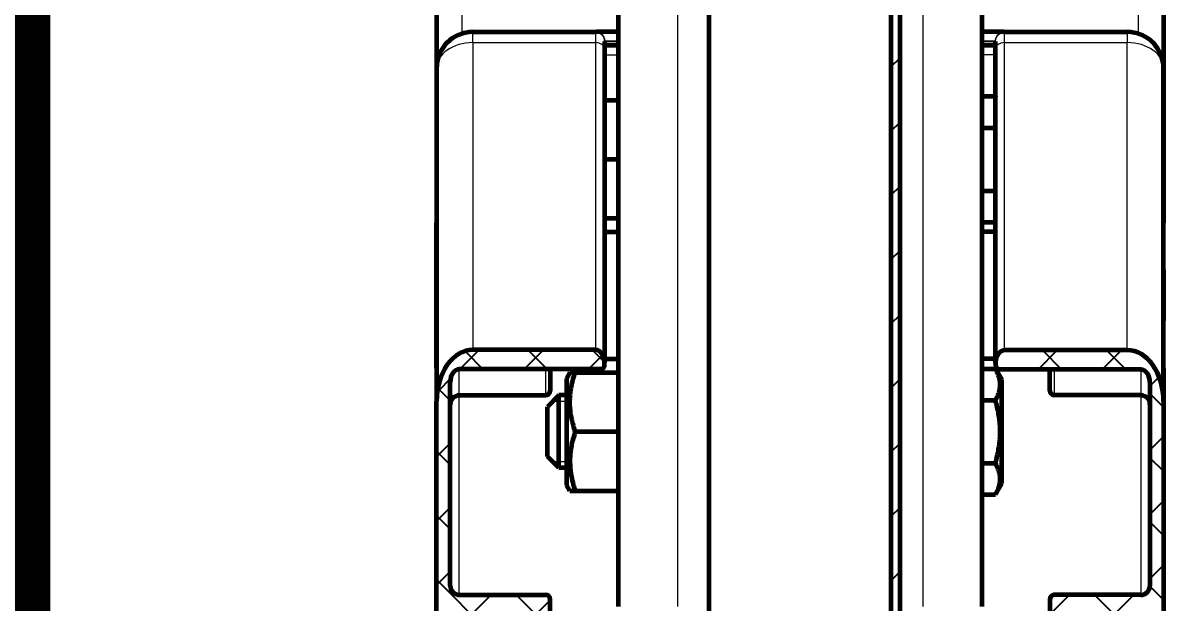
# Model space of a CAD drawing. Header units: millimetres. Extents: x 0 to 594, y 0 to 420.
# Drawn here: x 529.29 to 541.96, y 314.44 to 320.82 of the extents above; entities that cross this region are included whole.
import ezdxf

# ---------------------------------------------------------------- set-up
doc = ezdxf.new("R2010")
doc.units = ezdxf.units.MM
doc.linetypes.add('K5LT_BASIC', pattern=[0])
doc.linetypes.add('K5LT_THIN', pattern=[0])
doc.layers.add('LAYER', color=7, linetype='Continuous')
doc.layers.add('Системный слой', color=7, linetype='Continuous')
doc.styles.add('KDIMTEXTSTYLE', font='GOST_AU.SHX', dxfattribs={"width": 0.96, "oblique": 15, "height": 5})
doc.dimstyles.new('KDIMSTYLE (0.10)', dxfattribs={"dimtxt": 5, "dimasz": 1, "dimexe": 2, "dimexo": 0, "dimgap": 1, "dimtad": 1, "dimlfac": 10, "dimtxsty": 'KDIMTEXTSTYLE', "dimsah": 1, "dimcen": 0, "dimdle": 1, "dimadec": 0, "dimazin": 0, "dimtfac": 0.667, "dimtmove": 0, "dimatfit": 3, "dimfxl": 1, "dimtvp": 1, "dimtolj": 1, "dimtzin": 0, "dimarcsym": 0})
pattern_1 = [(45, (0, 0), (-0.3535534, 0.3535534), []), (135, (0, 0), (-0.3535534, -0.3535534), [])]

# ---------------------------------------------------------------- blocks, each defined once
blk = doc.blocks.new('KDIMARROW_02')
at = {"layer": 'LAYER'}
blk.add_hatch(color=0, dxfattribs=at).paths.add_polyline_path([(4.5, 0), (5, 0.658), (0, 0), (5, -0.658)])
at = {"layer": 'LAYER', "color": 0, "linetype": 'K5LT_THIN', "lineweight": 18}
for p, q in [((5, 0.658), (0, 0)), ((4.5, 0), (5, 0.658)), ((0, 0), (5, -0.658)), ((0, 0), (7, 0)), ((5, -0.658), (4.5, 0))]:
    blk.add_line(p, q, dxfattribs=at)
at = {"layer": 'Системный слой', "color": 0, "linetype": 'K5LT_THIN', "lineweight": 18}
blk.add_line((0, 0), (-1, 0), dxfattribs=at)
blk = doc.blocks.new('KDIMARROW_01')
at = {"layer": 'LAYER'}
blk.add_hatch(color=0, dxfattribs=at).paths.add_polyline_path([(0, 0), (-5, 0.658), (-4.5, 0), (-5, -0.658)])
at = {"layer": 'LAYER', "color": 0, "linetype": 'K5LT_THIN', "lineweight": 18}
for p, q in [((-4.5, 0), (-5, 0.658)), ((-5, 0.658), (0, 0)), ((0, 0), (-5, -0.658)), ((-5, -0.658), (-4.5, 0))]:
    blk.add_line(p, q, dxfattribs=at)
at = {"layer": 'Системный слой', "color": 0, "linetype": 'K5LT_THIN', "lineweight": 18}
blk.add_line((0, 0), (-1, 0), dxfattribs=at)
blk = doc.blocks.new('U460')
at = {"layer": 'Системный слой', "color": 5, "linetype": 'K5LT_BASIC', "lineweight": 60, "true_color": 0x0000ff}
blk.add_line((538.935, 311.418), (538.935, 343.152), dxfattribs=at)
blk = doc.blocks.new('U461')
at = {"layer": 'Системный слой', "color": 5, "linetype": 'K5LT_BASIC', "lineweight": 60, "true_color": 0x0000ff}
blk.add_line((538.835, 343.153), (538.835, 311.418), dxfattribs=at)
blk = doc.blocks.new('U477')
at = {"layer": 'Системный слой', "color": 5, "linetype": 'K5LT_BASIC', "lineweight": 60, "true_color": 0x0000ff}
blk.add_line((539.835, 343.146), (539.835, 314.398), dxfattribs=at)
blk = doc.blocks.new('U478')
at = {"layer": 'Системный слой', "color": 7, "linetype": 'K5LT_THIN', "lineweight": 18}
blk.add_line((536.485, 343.169), (536.485, 314.398), dxfattribs=at)
blk = doc.blocks.new('U479')
at = {"layer": 'Системный слой', "color": 5, "linetype": 'K5LT_BASIC', "lineweight": 60, "true_color": 0x0000ff}
blk.add_line((533.835, 343.186), (533.835, 318.623), dxfattribs=at)
blk = doc.blocks.new('U480')
at = {"layer": 'Системный слой', "color": 5, "linetype": 'K5LT_BASIC', "lineweight": 60, "true_color": 0x0000ff}
blk.add_line((541.835, 343.133), (541.835, 318.623), dxfattribs=at)
blk = doc.blocks.new('U481')
at = {"layer": 'Системный слой', "color": 7, "linetype": 'K5LT_THIN', "lineweight": 18}
blk.add_line((541.557, 343.135), (541.557, 320.704), dxfattribs=at)
blk = doc.blocks.new('U482')
at = {"layer": 'Системный слой', "color": 5, "linetype": 'K5LT_BASIC', "lineweight": 60, "true_color": 0x0000ff}
blk.add_line((535.835, 343.173), (535.835, 314.398), dxfattribs=at)
blk = doc.blocks.new('U483')
at = {"layer": 'Системный слой', "color": 7, "linetype": 'K5LT_THIN', "lineweight": 18}
blk.add_line((539.185, 343.15), (539.185, 314.398), dxfattribs=at)
blk = doc.blocks.new('U484')
at = {"layer": 'Системный слой', "color": 7, "linetype": 'K5LT_THIN', "lineweight": 18}
blk.add_line((534.113, 343.184), (534.113, 320.704), dxfattribs=at)
blk = doc.blocks.new('U486')
at = {"layer": 'Системный слой', "color": 5, "linetype": 'K5LT_BASIC', "lineweight": 60, "true_color": 0x0000ff}
blk.add_line((536.835, 314.048), (536.835, 343.166), dxfattribs=at)
blk = doc.blocks.new('U449')
at = {"layer": 'Системный слой'}
h = blk.add_hatch(dxfattribs=at)
h.set_pattern_fill('Металл', angle=45, style=0, pattern_type=0)
h.set_pattern_definition([(45, (0, 0), (-0.3535534, 0.3535534), [])])
h.paths.add_polyline_path([(538.935, 348.152), (538.935, 382.867), (538.835, 382.867), (538.835, 348.153)])
h.paths.add_polyline_path([(538.935, 343.152), (538.835, 343.153), (538.835, 311.418), (538.935, 311.418)])
h = blk.add_hatch(dxfattribs=at)
h.set_pattern_fill('Неметалл', angle=45, style=0, pattern_type=0)
h.set_pattern_definition(pattern_1)
h.paths.add_polyline_path([(535.885, 312.299), (535.885, 312.362), (535.871, 312.397), (535.835, 312.412), (535.135, 312.412), (535.1, 312.426), (535.085, 312.462), (535.085, 312.673), (535.1, 312.708), (535.135, 312.723), (535.835, 312.723), (535.871, 312.738), (535.885, 312.773), (535.885, 313.026), (535.871, 313.061), (535.835, 313.076), (534.835, 313.076), (534.835, 312.776), (534.115, 312.776), (534.094, 312.767), (534.085, 312.746), (534.085, 312.509), (534.076, 312.488), (534.055, 312.479), (533.865, 312.479), (533.844, 312.47), (533.835, 312.449), (533.835, 311.816), (533.865, 311.746), (533.935, 311.716), (533.962, 311.72), (535.849, 312.251), (535.879, 312.275)])
h.paths.add_polyline_path([(534.085, 317.011), (535.645, 317.011), (535.674, 317.027), (535.685, 317.067), (535.685, 317.081), (535.656, 317.181), (535.585, 317.223), (534.235, 317.223), (534.018, 317.132), (533.87, 316.888), (533.835, 316.657), (533.835, 314.226), (534.035, 314.226), (534.035, 314.076), (534.835, 314.076), (534.835, 313.776), (535.835, 313.776), (535.871, 313.791), (535.885, 313.826), (535.885, 314.073), (535.871, 314.108), (535.835, 314.123), (535.135, 314.123), (535.1, 314.138), (535.085, 314.173), (535.085, 314.476), (535.071, 314.511), (535.035, 314.526), (534.085, 314.526), (534.015, 314.555), (533.985, 314.626), (533.985, 316.869), (534.015, 316.969)])
h = blk.add_hatch(dxfattribs=at)
h.set_pattern_fill('Неметалл', angle=45, style=0, pattern_type=0)
h.set_pattern_definition(pattern_1)
h.paths.add_polyline_path([(539.785, 312.362), (539.785, 312.299), (539.8, 312.264), (539.822, 312.251), (541.708, 311.72), (541.784, 311.729), (541.832, 311.789), (541.835, 311.816), (541.835, 312.446), (541.826, 312.467), (541.805, 312.476), (541.615, 312.476), (541.594, 312.485), (541.585, 312.506), (541.585, 312.746), (541.555, 312.776), (540.835, 312.776), (540.835, 313.073), (539.835, 313.073), (539.785, 313.023), (539.785, 312.773), (539.835, 312.723), (540.535, 312.723), (540.585, 312.673), (540.585, 312.462), (540.571, 312.426), (540.535, 312.412), (539.835, 312.412), (539.8, 312.397)])
h.paths.add_polyline_path([(540.025, 317.008), (541.585, 317.008), (541.656, 316.966), (541.685, 316.866), (541.685, 314.626), (541.622, 314.533), (541.585, 314.526), (540.635, 314.526), (540.585, 314.476), (540.585, 314.173), (540.535, 314.123), (539.835, 314.123), (539.785, 314.073), (539.785, 313.823), (539.835, 313.773), (540.835, 313.773), (540.835, 314.076), (541.635, 314.076), (541.635, 314.226), (541.835, 314.226), (541.835, 316.654), (541.771, 316.962), (541.598, 317.171), (541.435, 317.22), (540.085, 317.22), (540.015, 317.178), (539.985, 317.078), (539.985, 317.064), (539.997, 317.024)])
at = {"layer": 'Системный слой', "color": 5, "linetype": 'K5LT_BASIC', "lineweight": 60, "true_color": 0x0000ff}
for p, q in [((534.235, 320.723), (535.591, 320.723)), ((535.835, 320.723), (535.591, 320.723)), ((540.08, 320.723), (539.835, 320.723)), ((540.08, 320.723), (541.435, 320.723)), ((540.08, 320.723), (540.08, 320.723)), ((535.685, 320.618), (535.685, 320.611)), ((535.685, 320.585), (535.685, 320.535)), ((535.835, 320.573), (535.685, 320.573)), ((539.985, 320.573), (539.835, 320.573)), ((539.985, 320.618), (539.985, 320.618)), ((539.985, 320.611), (539.985, 320.618)), ((539.985, 320.535), (539.985, 320.585)), ((535.685, 320.535), (535.685, 317.081)), ((539.985, 317.078), (539.985, 320.535)), ((533.835, 320.323), (533.835, 316.657)), ((541.835, 316.654), (541.835, 320.323)), ((535.685, 319.973), (535.835, 319.973)), ((539.835, 320.016), (539.984, 320.016)), ((539.984, 320.016), (539.985, 320.014)), ((539.985, 320.014), (539.984, 320.016)), ((539.835, 319.669), (539.984, 319.669)), ((539.984, 319.669), (539.985, 319.671)), ((539.985, 319.666), (539.984, 319.669)), ((535.685, 319.323), (535.835, 319.323)), ((539.835, 318.976), (539.984, 318.976)), ((539.984, 318.976), (539.985, 318.98)), ((539.985, 318.975), (539.984, 318.976)), ((535.685, 318.673), (535.835, 318.673)), ((533.835, 317.023), (533.835, 318.623)), ((535.685, 318.523), (535.835, 318.523)), ((539.835, 318.63), (539.984, 318.63)), ((539.985, 318.523), (539.835, 318.523)), ((539.984, 318.63), (539.985, 318.632)), ((539.984, 318.63), (539.985, 318.632)), ((541.835, 318.103), (541.835, 317.543)), ((535.585, 317.223), (534.235, 317.223)), ((541.435, 317.22), (540.085, 317.22)), ((533.835, 317.023), (533.835, 316.657)), ((535.645, 317.011), (534.085, 317.011)), ((535.085, 317.011), (535.085, 316.773)), ((535.685, 317.123), (535.835, 317.123)), ((535.685, 317.067), (535.685, 317.081)), ((539.985, 317.123), (539.835, 317.123)), ((539.835, 317.016), (539.984, 317.016)), ((539.984, 317.016), (540.055, 316.893)), ((539.985, 317.078), (539.985, 317.064)), ((541.585, 317.008), (540.025, 317.008)), ((540.585, 316.773), (540.585, 317.008)), ((541.835, 317.023), (541.835, 316.654)), ((535.303, 316.973), (535.265, 316.908)), ((535.265, 316.908), (535.265, 315.738)), ((535.361, 316.973), (535.303, 316.973)), ((535.361, 316.973), (535.835, 316.973)), ((540.055, 315.753), (540.055, 316.893)), ((533.985, 314.626), (533.985, 316.869)), ((541.685, 316.866), (541.685, 314.626)), ((533.835, 314.226), (533.835, 316.657)), ((534.085, 316.723), (535.035, 316.723)), ((535.18, 316.723), (535.055, 316.598)), ((535.265, 316.723), (535.18, 316.723)), ((535.18, 315.923), (535.18, 316.723)), ((539.835, 316.669), (539.984, 316.669)), ((541.585, 316.723), (540.635, 316.723)), ((541.835, 316.654), (541.835, 314.226)), ((535.055, 316.048), (535.055, 316.598)), ((535.361, 316.323), (535.835, 316.323)), ((535.18, 315.923), (535.055, 316.048)), ((535.265, 315.923), (535.18, 315.923)), ((539.835, 315.976), (539.984, 315.976)), ((535.303, 315.673), (535.265, 315.738)), ((539.984, 315.63), (540.055, 315.753)), ((535.303, 315.673), (535.361, 315.673)), ((535.361, 315.673), (535.835, 315.673)), ((539.835, 315.63), (539.984, 315.63)), ((534.085, 314.526), (535.035, 314.526)), ((535.085, 314.173), (535.085, 314.476)), ((540.585, 314.476), (540.585, 314.173)), ((541.585, 314.526), (540.635, 314.526)), ((541.585, 314.526), (540.635, 314.526))]:
    blk.add_line(p, q, dxfattribs=at)
at = {"layer": 'Системный слой', "color": 7, "linetype": 'K5LT_THIN', "lineweight": 18}
for p, q in [((534.235, 320.606), (534.235, 320.723)), ((535.585, 320.717), (535.585, 320.606)), ((540.08, 320.723), (540.08, 320.723)), ((540.085, 320.606), (540.085, 320.717)), ((541.435, 320.723), (541.435, 320.606)), ((534.235, 320.606), (534.235, 317.223)), ((534.235, 320.606), (535.585, 320.606)), ((535.585, 320.606), (535.585, 317.223)), ((535.835, 320.613), (535.685, 320.613)), ((535.835, 320.623), (535.689, 320.623)), ((539.982, 320.623), (539.835, 320.623)), ((539.985, 320.613), (539.835, 320.613)), ((539.985, 320.618), (539.985, 320.618)), ((540.085, 320.606), (541.435, 320.606)), ((540.085, 317.22), (540.085, 320.606)), ((541.435, 317.22), (541.435, 320.606)), ((535.685, 320.473), (535.835, 320.473)), ((539.985, 320.473), (539.835, 320.473)), ((534.085, 316.723), (534.085, 317.011)), ((535.035, 317.011), (535.035, 316.723)), ((540.635, 316.723), (540.635, 317.008)), ((541.585, 317.008), (541.585, 316.723)), ((534.085, 314.526), (534.085, 316.723)), ((535.18, 316.655), (535.113, 316.655)), ((535.265, 316.655), (535.18, 316.655)), ((541.585, 316.723), (541.585, 314.526)), ((535.18, 315.991), (535.113, 315.991)), ((535.265, 315.991), (535.18, 315.991)), ((540.635, 314.526), (540.635, 314.526)), ((541.585, 314.526), (541.585, 314.526))]:
    blk.add_line(p, q, dxfattribs=at)
at = {"layer": 'Системный слой', "color": 5, "linetype": 'K5LT_BASIC', "lineweight": 60, "true_color": 0x0000ff}
for centre, radius, start, end in [((534.235, 320.323), 0.4, 90, 180), ((541.435, 320.323), 0.4, 0, 90), ((535.035, 316.773), 0.05, 270, 0), ((540.635, 316.773), 0.05, 180, 270), ((534.085, 316.623), 0.1, 90, 180), ((541.585, 316.623), 0.1, 0, 90), ((534.085, 314.626), 0.1, 180, 270), ((541.585, 314.626), 0.1, 270, 359.9979), ((535.035, 314.476), 0.05, 0, 90), ((540.635, 314.476), 0.05, 90, 180)]:
    blk.add_arc(centre, radius, start, end, dxfattribs=at)
at = {"layer": 'Системный слой', "color": 7, "linetype": 'K5LT_THIN', "lineweight": 18}
for centre, major_axis, start_param, end_param in [((534.235, 320.323), (-0.4, 0), 4.712389, 6.283185), ((535.585, 320.535), (-0.1, 0), 3.141593, 4.712389), ((540.085, 320.535), (-0.1, 0), 4.712389, 6.283185), ((541.435, 320.323), (-0.4, 0), 3.141593, 4.712389)]:
    blk.add_ellipse(centre, major_axis=major_axis, ratio=0.707107, start_param=start_param, end_param=end_param, dxfattribs=at)
at = {"layer": 'Системный слой', "color": 5, "linetype": 'K5LT_BASIC', "lineweight": 60, "true_color": 0x0000ff}
for centre, major_axis, start_param, end_param in [((534.235, 316.657), (0, -0.566), 3.141593, 4.712389), ((535.585, 317.081), (0, -0.141), 1.570796, 3.141593), ((540.085, 317.078), (0, 0.141), 0, 1.570796), ((541.435, 316.654), (0, 0.566), 4.712389, 6.283185), ((534.085, 316.869), (0, -0.141), 3.141593, 4.712389), ((535.645, 317.067), (0, -0.0566), 0, 1.570796), ((540.025, 317.064), (0, 0.0566), 1.570796, 3.141593), ((541.585, 316.866), (0, 0.141), 4.712389, 6.283185)]:
    blk.add_ellipse(centre, major_axis=major_axis, ratio=0.707107, start_param=start_param, end_param=end_param, dxfattribs=at)
at = {"layer": 'Системный слой', "color": 7, "linetype": 'K5LT_THIN', "lineweight": 18}
for points in [[(535.591, 320.723), (535.589, 320.723), (535.587, 320.722), (535.586, 320.72), (535.585, 320.718), (535.585, 320.717)], [(535.689, 320.623), (535.688, 320.623), (535.687, 320.623), (535.686, 320.621), (535.685, 320.619), (535.685, 320.618)]]:
    blk.add_open_spline(points, degree=3, dxfattribs=at)
for points, knots in [([(535.685, 320.618), (535.685, 320.625), (535.684, 320.638), (535.679, 320.655), (535.671, 320.67), (535.662, 320.683), (535.65, 320.694), (535.636, 320.704), (535.621, 320.711), (535.604, 320.716), (535.592, 320.717), (535.585, 320.717)], [0, 0, 0, 0, 1.564027, 2.92809, 4.144884, 5.393605, 6.679055, 7.947932, 9.220601, 10.473656, 12, 12, 12, 12]), ([(535.689, 320.623), (535.689, 320.63), (535.687, 320.643), (535.682, 320.66), (535.675, 320.675), (535.665, 320.688), (535.654, 320.7), (535.64, 320.71), (535.626, 320.717), (535.609, 320.722), (535.597, 320.723), (535.591, 320.723)], [0, 0, 0, 0, 1.564028, 2.928091, 4.144886, 5.393607, 6.679058, 7.947935, 9.220604, 10.473659, 12, 12, 12, 12]), ([(540.08, 320.723), (540.073, 320.723), (540.061, 320.722), (540.044, 320.716), (540.029, 320.709), (540.016, 320.699), (540.005, 320.687), (539.995, 320.674), (539.988, 320.659), (539.983, 320.642), (539.982, 320.63), (539.982, 320.623)], [0, 0, 0, 0, 1.563925, 2.928004, 4.144814, 5.393549, 6.679014, 7.947904, 9.220586, 10.473653, 12, 12, 12, 12]), ([(539.985, 320.618), (539.985, 320.625), (539.987, 320.638), (539.992, 320.655), (539.999, 320.67), (540.009, 320.683), (540.021, 320.694), (540.034, 320.704), (540.049, 320.711), (540.066, 320.716), (540.079, 320.717), (540.085, 320.717)], [0, 0, 0, 0, 1.563844, 2.927932, 4.144749, 5.393493, 6.678967, 7.947866, 9.220558, 10.473635, 12, 12, 12, 12]), ([(540.085, 320.717), (540.085, 320.718), (540.085, 320.72), (540.083, 320.722), (540.081, 320.723), (540.08, 320.723)], [0, 0, 0, 0, 2.000004, 4.000008, 6, 6, 6, 6]), ([(535.685, 320.585), (535.685, 320.587), (535.685, 320.589), (535.685, 320.593), (535.685, 320.597), (535.685, 320.6), (535.685, 320.603), (535.685, 320.606), (535.685, 320.608), (535.685, 320.61), (535.685, 320.611), (535.685, 320.611), (535.685, 320.611)], [0, 0, 0, 0, 1.350639, 2.549297, 3.652602, 4.83498, 6.324267, 7.890623, 9.343041, 10.509475, 11.690295, 13, 13, 13, 13]), ([(539.985, 320.618), (539.985, 320.619), (539.985, 320.621), (539.984, 320.622), (539.983, 320.623), (539.982, 320.623)], [0, 0, 0, 0, 1.999997, 3.999999, 6, 6, 6, 6]), ([(539.985, 320.611), (539.985, 320.611), (539.985, 320.611), (539.985, 320.61), (539.985, 320.609), (539.985, 320.607), (539.985, 320.604), (539.985, 320.601), (539.985, 320.597), (539.985, 320.593), (539.985, 320.589), (539.985, 320.586), (539.985, 320.585)], [0, 0, 0, 0, 1.350639, 2.549297, 3.652602, 4.83498, 6.324267, 7.890623, 9.343041, 10.509475, 11.690295, 13, 13, 13, 13])]:
    blk.add_open_spline(points, degree=3, knots=knots, dxfattribs=at)
at = {"layer": 'Системный слой', "color": 5, "linetype": 'K5LT_BASIC', "lineweight": 60, "true_color": 0x0000ff}
for points, knots in [([(535.685, 320.611), (535.685, 320.611), (535.685, 320.61), (535.685, 320.609), (535.685, 320.608), (535.685, 320.607), (535.685, 320.606), (535.685, 320.604), (535.685, 320.603), (535.685, 320.602), (535.685, 320.601), (535.685, 320.599), (535.685, 320.598), (535.685, 320.596), (535.685, 320.595), (535.685, 320.592), (535.685, 320.59), (535.685, 320.587), (535.685, 320.586), (535.685, 320.585)], [0, 0, 0, 0, 5.542438, 5.542438, 11.557824, 11.557824, 18.30014, 18.30014, 23.005617, 23.005617, 27.618872, 27.618872, 32.140125, 32.140125, 36.577902, 36.577902, 42.990536, 42.990536, 47, 47, 47, 47]), ([(539.985, 320.585), (539.985, 320.587), (539.985, 320.589), (539.985, 320.592), (539.985, 320.594), (539.985, 320.596), (539.985, 320.597), (539.985, 320.599), (539.985, 320.6), (539.985, 320.602), (539.985, 320.603), (539.985, 320.604), (539.985, 320.605), (539.985, 320.606), (539.985, 320.607), (539.985, 320.609), (539.985, 320.609), (539.985, 320.61), (539.985, 320.611), (539.985, 320.611)], [0, 0, 0, 0, 7.025691, 7.025691, 14.195713, 14.195713, 19.148819, 19.148819, 24.206307, 24.206307, 29.353334, 29.353334, 34.600227, 34.600227, 39.831327, 39.831327, 47.416444, 47.416444, 53, 53, 53, 53]), ([(539.984, 316.669), (539.997, 316.691), (540.014, 316.725), (540.028, 316.767), (540.034, 316.793), (540.037, 316.815), (540.038, 316.837), (540.038, 316.86), (540.035, 316.885), (540.028, 316.916), (540.014, 316.96), (539.997, 316.994), (539.984, 317.016)], [0, 0, 0, 0, 2.553902, 3.810425, 4.700444, 5.503844, 6.294351, 7.038845, 8.091005, 9.12096, 10.454936, 13, 13, 13, 13]), ([(535.361, 316.323), (535.358, 316.332), (535.353, 316.348), (535.346, 316.371), (535.337, 316.403), (535.325, 316.449), (535.314, 316.504), (535.308, 316.552), (535.304, 316.592), (535.303, 316.629), (535.303, 316.668), (535.305, 316.707), (535.309, 316.752), (535.317, 316.81), (535.334, 316.886), (535.351, 316.943), (535.361, 316.973)], [0, 0, 0, 0, 0.716121, 1.32946, 1.766719, 3.314194, 4.930448, 6.13776, 7.046143, 8.004916, 9.005939, 10.023841, 11.038485, 12.47648, 14.578243, 17, 17, 17, 17]), ([(539.984, 315.976), (539.992, 316.003), (540.004, 316.048), (540.018, 316.115), (540.028, 316.171), (540.034, 316.224), (540.037, 316.269), (540.038, 316.311), (540.038, 316.351), (540.036, 316.396), (540.031, 316.452), (540.017, 316.545), (539.999, 316.62), (539.984, 316.669)], [0, 0, 0, 0, 1.673393, 2.750356, 4.103535, 5.062016, 5.927217, 6.778532, 7.580294, 8.339144, 9.455768, 10.905857, 14, 14, 14, 14]), ([(535.361, 316.323), (535.349, 316.287), (535.332, 316.229), (535.316, 316.154), (535.308, 316.099), (535.304, 316.054), (535.303, 316.013), (535.303, 315.977), (535.305, 315.934), (535.31, 315.885), (535.321, 315.818), (535.337, 315.748), (535.353, 315.696), (535.361, 315.673)], [0, 0, 0, 0, 2.375577, 3.815057, 4.831532, 5.908721, 6.664132, 7.439703, 8.22738, 9.408496, 10.578685, 12.491829, 14, 14, 14, 14]), ([(539.984, 315.63), (539.997, 315.652), (540.014, 315.686), (540.028, 315.727), (540.034, 315.754), (540.037, 315.776), (540.038, 315.797), (540.038, 315.821), (540.035, 315.846), (540.028, 315.877), (540.014, 315.92), (539.997, 315.954), (539.984, 315.976)], [0, 0, 0, 0, 2.553902, 3.810425, 4.700444, 5.503844, 6.294351, 7.038845, 8.091005, 9.12096, 10.454936, 13, 13, 13, 13]), ([(541.585, 314.526), (541.591, 314.526), (541.6, 314.527), (541.614, 314.53), (541.627, 314.534), (541.64, 314.542), (541.652, 314.551), (541.662, 314.561), (541.67, 314.573), (541.676, 314.584), (541.68, 314.595), (541.684, 314.608), (541.685, 314.619), (541.685, 314.626)], [0, 0, 0, 0, 1.555367, 2.426402, 3.79538, 5.164413, 6.533362, 7.777676, 9.021913, 10.266239, 11.168646, 12.039814, 14, 14, 14, 14]), ([(540.635, 314.526), (540.632, 314.526), (540.628, 314.526), (540.621, 314.524), (540.614, 314.521), (540.606, 314.517), (540.598, 314.51), (540.592, 314.501), (540.588, 314.492), (540.586, 314.484), (540.585, 314.478), (540.585, 314.476)], [0, 0, 0, 0, 1.333171, 2.079772, 3.253182, 4.693343, 6.399935, 7.999711, 9.546471, 10.879672, 12, 12, 12, 12])]:
    blk.add_open_spline(points, degree=3, knots=knots, dxfattribs=at)
at = {"layer": 'Системный слой'}
for name in ['U461', 'U460', 'U486', 'U482', 'U478', 'U483', 'U477', 'U479', 'U480', 'U484', 'U481']:
    blk.add_blockref(name, (0, 0), dxfattribs=at)

msp = doc.modelspace()

# ---------------------------------------------------------------- linework, layer by layer
at = {"layer": 'Системный слой', "color": 5, "linetype": 'K5LT_BASIC', "true_color": 0x0000ff, "const_width": 0.6}
msp.add_lwpolyline([(529.28528, 235.8979), (529.28528, 325.76984)], dxfattribs=at)

# ---------------------------------------------------------------- block references
at = {"layer": 'Системный слой'}
msp.add_blockref('U449', (0, 0), dxfattribs=at)

# ---------------------------------------------------------------- dimensions: what is measured, and where the dimension line sits
at = {"layer": 'Системный слой', "color": 7}
msp.add_linear_dim(base=(579.88355, 394.31988), p1=(494.18528, 285.89791), p2=(484.01471, 394.31988), angle=90, text='\\H5.0;\\W0.965;\\Q15;\\H5.0;\\W0.965;\\Q15;\\Q15;H\\X\\H5.0;\\W0.965;\\Q15;\\Q15;max 2200', dimstyle='KDIMSTYLE (0.10)', override={"dimexo": 0, "dimblk1": 'KDIMARROW_01', "dimblk2": 'KDIMARROW_01', "dimse1": 0, "dimse2": 0, "dimclrt": 7, "dimtolj": 1}, dxfattribs=at).render()
msp.add_linear_dim(base=(574.92563, 299.89791), p1=(529.28528, 285.89791), p2=(534.98471, 299.89791), angle=90, location=(574.92563, 316.55874), dimstyle='KDIMSTYLE (0.10)', override={"dimexo": 0, "dimpost": '\\H5.0;\\W0.965;\\Q15;\\Q15;90...\\H5.0;\\W0.965;\\Q15;<>', "dimblk1": 'KDIMARROW_02', "dimblk2": 'KDIMARROW_02', "dimse1": 0, "dimse2": 0, "dimclrt": 7, "dimtolj": 1}, dxfattribs=at).render()

doc.saveas('drawing.dxf')
